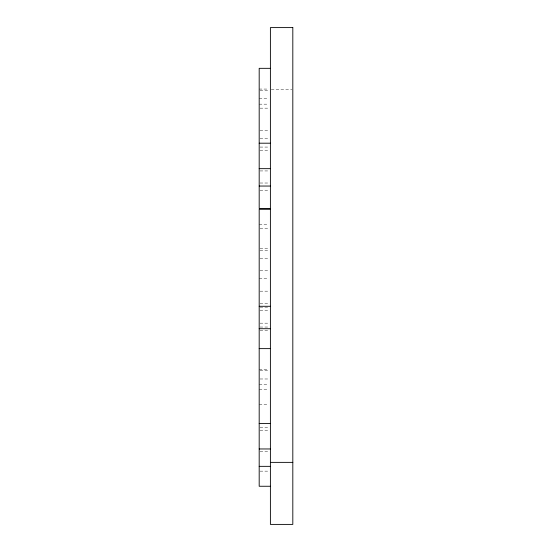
<?xml version="1.0" encoding="UTF-8"?>
<svg xmlns="http://www.w3.org/2000/svg" width="552" height="552" viewBox="0 0 552 552"><rect width="100%" height="100%" fill="white"/><g stroke="black" fill="none" stroke-linecap="round" stroke-linejoin="round"><path stroke-width="0.41" stroke-dasharray="2.76 2.07" d="M259.185 89.065L268.672 89.065M271.26 89.631L291.953 89.631M260.047 90.39L268.672 90.39M259.185 98.684L268.672 98.684M259.185 104.162L268.672 104.162M260.047 108.157L268.672 108.157M260.047 130.217L268.672 130.217M260.047 138.504L268.672 138.504M260.047 147.073L268.672 147.073M260.047 150.392L268.672 150.392M260.047 170.941L268.672 170.941M260.047 183.016L268.672 183.016M260.047 190.219L268.672 190.219M259.185 224.395L268.672 224.395M260.047 228.39L268.672 228.39M260.047 248.303L268.672 248.303M260.047 250.449L268.672 250.449M260.047 258.743L268.672 258.743M260.047 270.363L268.672 270.363M259.185 278.656L268.672 278.656M260.047 291.173L268.672 291.173M260.047 303.255L268.672 303.255M260.047 307.133L268.672 307.133M260.047 310.459L268.672 310.459M260.047 323.168L268.672 323.168M260.047 327.046L268.672 327.046M260.047 330.372L268.672 330.372M259.185 369.364L268.672 369.364M260.047 370.689L268.672 370.689M260.047 378.982L268.672 378.982M259.185 384.461L268.672 384.461M259.185 389.277L268.672 389.277M259.185 404.374L268.672 404.374M260.047 427.372L268.672 427.372M260.047 430.691L268.672 430.691M260.047 451.239L268.672 451.239M260.047 471.146L268.672 471.146"/><path stroke-width="0.83" d="M270.397 68.331L259.185 68.331L259.185 208.49L270.397 208.49M259.185 143.196L270.397 143.196M259.185 168.664L270.397 168.664M259.185 186.045L270.397 186.045M270.397 209.305L259.185 209.305L259.185 486.257L270.397 486.257M259.185 306.277L270.397 306.277M259.185 328.723L270.397 328.723M259.185 348.629L270.397 348.629M259.185 423.487L270.397 423.487M259.185 448.962L270.397 448.962M270.397 462.369L292.815 462.369M259.185 466.343L270.397 466.343M292.815 27.6L270.397 27.6L270.397 524.4L292.815 524.4L292.815 27.6"/></g></svg>
